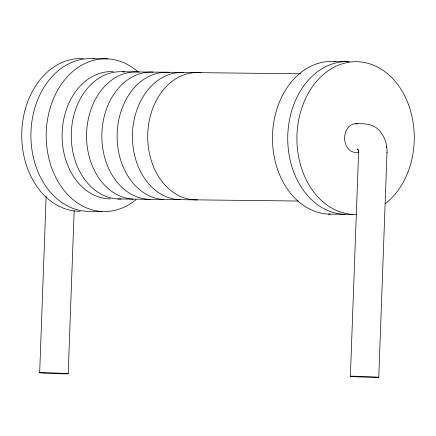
<?xml version="1.0" encoding="UTF-8"?>
<svg xmlns="http://www.w3.org/2000/svg" width="436" height="436" viewBox="0 0 436 436"><rect width="100%" height="100%" fill="white"/><g stroke="black" fill="none" stroke-linecap="round" stroke-linejoin="round"><path stroke-width="0.65" d="M39.671 372.753L46.151 196.086M68.185 373.745L74.169 210.643M350.375 376.268L358.588 152.796L358.474 150.327L358.506 151.15L357.498 148.916L358.692 150.409M378.775 377.385A14.328 0.3 2.1 0 0 359.051 376.344A14.328 0.3 2.1 0 0 355.901 376.748A14.328 0.3 2.1 0 0 378.775 377.385L387.01 152.371M92.383 58.68L107.67 58.855M333.927 61.465L349.214 61.639A76.387 58.675 -89.3 0 0 287.776 135.645A76.387 58.675 -89.3 0 0 344.941 214.332M122.489 71.755L300.845 73.809M355.623 123.737C363.488 123.426 372.121 123.699 378.246 129.361C384.323 135.514 387.391 144.011 387.015 152.638M358.872 152.426L355.553 152.387A14.328 11.004 -89.3 0 1 344.62 136.98A14.328 11.004 -89.3 0 1 357.351 123.911M117.829 198.952L298.224 201.029M102.073 211.493L86.786 211.318A76.387 58.675 -89.3 0 1 31.027 130.533A76.387 58.675 -89.3 0 1 94.367 58.833M328.33 214.103L352.789 214.381M386.737 146.594L386.77 147.423M197.617 199.862A63.656 48.897 -89.3 0 1 147.728 134.462A63.656 48.897 -89.3 0 1 200.931 72.796M180.313 199.704A63.656 48.897 -89.3 0 1 132.44 134.283A63.656 48.897 -89.3 0 1 183.643 72.458M163.691 199.481A63.656 48.897 -89.3 0 1 117.219 132.364A63.656 48.897 -89.3 0 1 169.686 72.376M150.409 199.361A63.656 48.897 -89.3 0 1 101.855 134.364A63.656 48.897 -89.3 0 1 153.069 72.104M133.116 199.127A63.656 48.897 -89.3 0 1 86.639 132.015A63.656 48.897 -89.3 0 1 139.111 72.022M121.181 198.985A63.656 48.897 -89.3 0 1 71.291 133.585A63.656 48.897 -89.3 0 1 124.494 71.913M110.662 198.898A63.656 48.897 -89.3 0 1 62.108 133.906A63.656 48.897 -89.3 0 1 113.316 71.646M136.01 199.666A76.387 58.675 -89.3 0 1 59.846 184.515A76.387 58.675 -89.3 0 1 61.46 84.132A76.387 58.675 -89.3 0 1 138.065 71.924M80.268 211.28A76.387 58.675 -89.3 0 1 21.751 133.449A76.387 58.675 -89.3 0 1 83.211 58.577M356.114 214.441A76.387 58.675 -89.3 0 1 300.306 112.913A76.387 58.675 -89.3 0 1 393.043 78.965A76.387 58.675 -89.3 0 1 385.152 203.808M330.319 214.163A76.387 58.675 -89.3 0 1 272.505 135.04A76.387 58.675 -89.3 0 1 335.251 61.552M44.755 373.14A14.328 0.3 2.1 0 0 68.032 373.816A14.328 0.3 2.1 0 0 48.996 372.785A14.328 0.3 2.1 0 0 44.755 373.14"/></g></svg>
